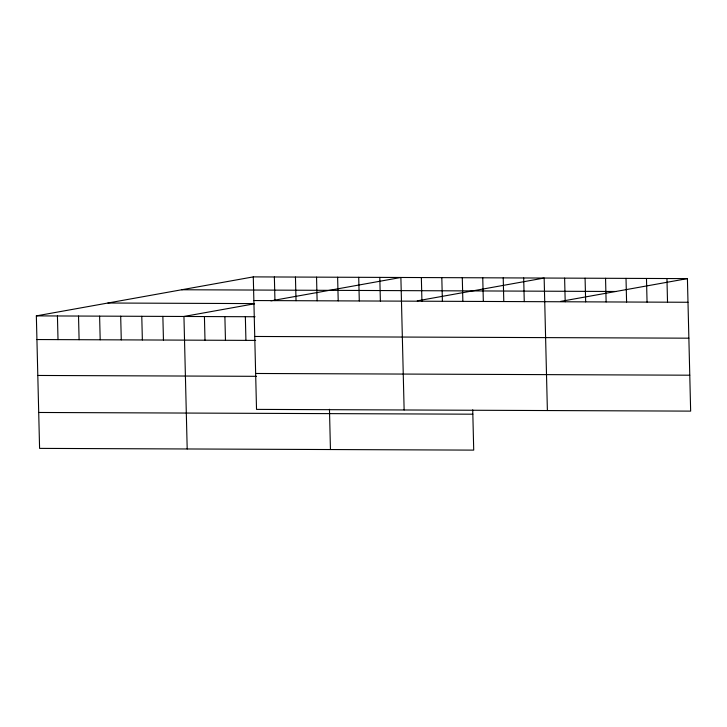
<?xml version="1.0" encoding="UTF-8"?>
<svg xmlns="http://www.w3.org/2000/svg" width="727" height="727" viewBox="0 0 727 727"><rect width="100%" height="100%" fill="white"/><g stroke="black" fill="none" stroke-linecap="round" stroke-linejoin="round"><path stroke-width="1.09" d="M472.732 409.837L473.713 450.113L39.585 448.386L36.35 315.882L253.287 276.887L687.415 278.614L690.65 411.118L256.522 409.392L253.287 276.887M254.55 303.777L183.949 316.472L187.193 448.977M270.907 300.842L400.886 277.478L404.13 409.983M417.243 300.851L544.15 278.041L547.386 410.546M560.508 301.423L687.415 278.614M181.695 289.755L615.824 291.482M253.859 300.542L687.987 302.268M107.941 303.014L254.432 303.595M36.35 315.882L255.05 316.754M254.741 336.465L688.869 338.182M36.932 339.536L255.622 340.409M255.65 373.478L689.769 375.196M37.804 375.459L256.504 376.322M38.713 412.473L472.841 414.19M666.95 278.532L667.522 302.187M646.476 278.45L647.057 302.105M626.011 278.368L626.592 302.023M605.546 278.287L606.127 301.941M585.081 278.205L585.662 301.859M564.615 278.123L565.197 301.778M523.685 277.959L524.258 301.614M503.22 277.878L503.793 301.532M482.755 277.796L483.328 301.451M462.29 277.723L462.863 301.378M441.816 277.641L442.398 301.296M421.351 277.56L421.933 301.214M379.803 277.396L380.375 301.051M358.72 277.305L359.292 300.96M337.628 277.223L338.209 300.878M329.467 409.265L330.449 449.54M316.545 277.141L317.117 300.796M295.453 277.06L296.034 300.714M274.37 276.978L274.951 300.633M245.353 316.708L245.926 340.363M224.888 316.627L225.461 340.291M204.423 316.554L204.996 340.209M162.866 316.381L163.448 340.036M141.783 316.3L142.356 339.954M120.691 316.218L121.273 339.873M99.608 316.136L100.19 339.791M78.525 316.054L79.098 339.709M57.433 315.963L58.015 339.618"/></g></svg>
